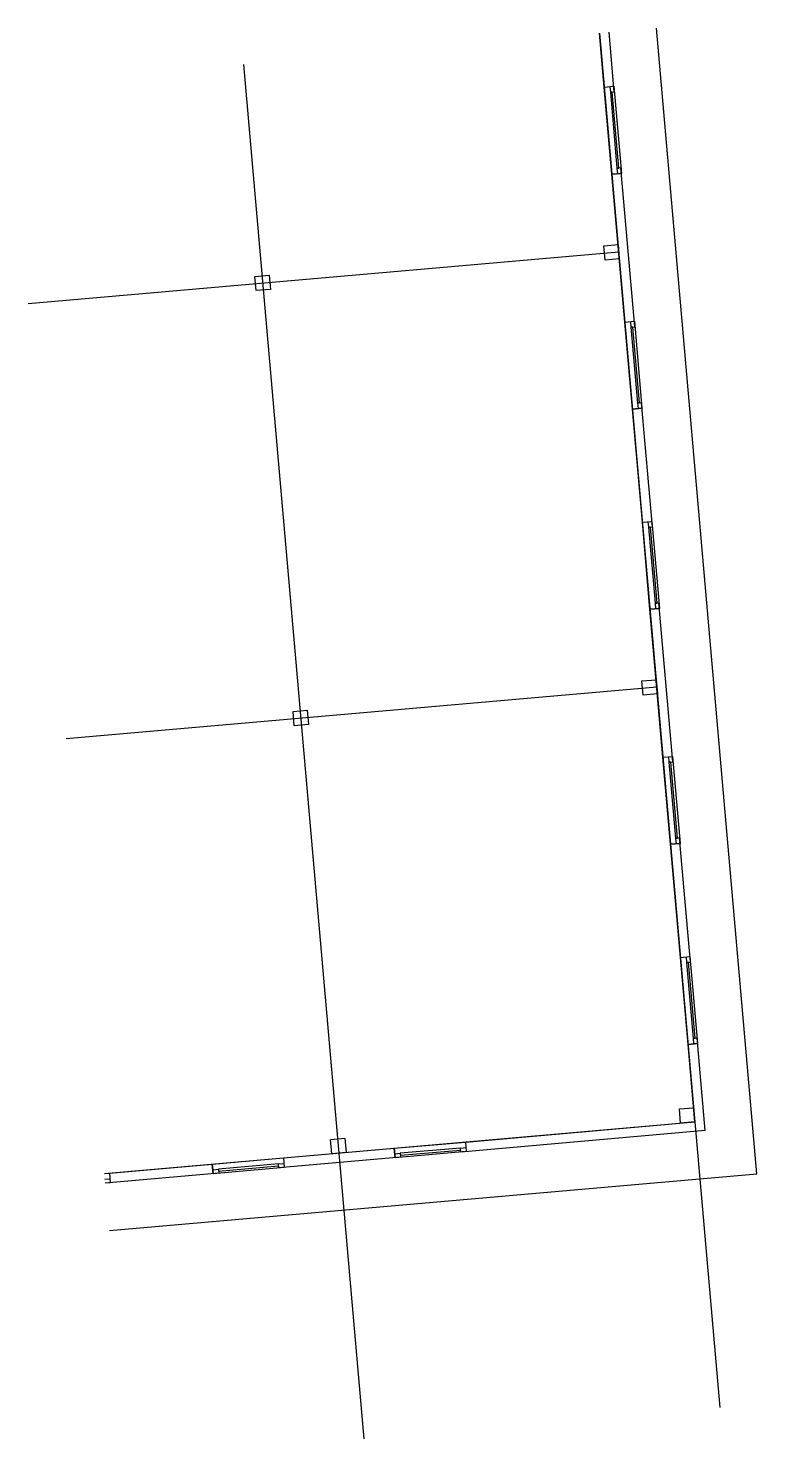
# Model space of a CAD drawing. Extents: x -57 to 1027, y -55 to 2043.
import ezdxf

# ---------------------------------------------------------------- set-up
doc = ezdxf.new("R2010")
doc.units = 0

msp = doc.modelspace()

# ---------------------------------------------------------------- linework, layer by layer
for p, q in [((792.8, 2035.5), (971.6, -8.7)), ((799.8, 1955.2), (792.8, 2035.5)), ((814.6, 1948.2), (806.9, 2036.8)), ((1026.6, 338.9), (877.5, 2042.9)), ((263.3, 1989.2), (442.2, -55)), ((799.8, 1955.2), (813.9, 1956.5)), ((799.8, 1955.2), (813.9, 1956.5)), ((811.1, 1825.8), (799.8, 1955.2)), ((799.8, 1955.2), (799.8, 1955.2)), ((808, 1956), (808.8, 1947.7)), ((813.9, 1956.5), (825.2, 1827)), ((808.8, 1947.7), (814.6, 1948.2)), ((811.7, 1948), (808.8, 1947.7)), ((808.8, 1947.7), (818.6, 1834.8)), ((808.8, 1947.7), (808.8, 1947.7)), ((821.6, 1835), (811.7, 1948)), ((814.6, 1948.2), (814.6, 1948.2)), ((811.1, 1825.8), (825.2, 1827)), ((825.2, 1827), (811.1, 1825.8)), ((830.4, 1605.8), (811.1, 1825.8)), ((824.5, 1835.3), (818.6, 1834.8)), ((818.6, 1834.8), (821.6, 1835)), ((818.6, 1834.8), (819.4, 1826.5)), ((845.2, 1598.8), (824.5, 1835.3)), ((825.2, 1827), (825.2, 1827)), ((799.1, 1719.2), (820.3, 1721.1)), ((820.3, 1721.1), (822.1, 1699.9)), ((-57.1, 1633.7), (821.2, 1710.5)), ((801, 1698.1), (799.1, 1719.2)), ((799.1, 1719.2), (799.1, 1719.2)), ((822.1, 1699.9), (801, 1698.1)), ((280.2, 1673.8), (301.4, 1675.7)), ((282.1, 1652.7), (280.2, 1673.8)), ((280.2, 1673.8), (280.2, 1673.8)), ((301.4, 1675.7), (303.3, 1654.5)), ((303.3, 1654.5), (282.1, 1652.7)), ((830.4, 1605.8), (844.5, 1607)), ((830.4, 1605.8), (844.5, 1607)), ((841.7, 1476.4), (830.4, 1605.8)), ((830.4, 1605.8), (830.4, 1605.8)), ((838.6, 1606.5), (839.3, 1598.3)), ((839.3, 1598.3), (845.2, 1598.8)), ((842.3, 1598.5), (839.3, 1598.3)), ((839.3, 1598.3), (849.2, 1485.3)), ((839.3, 1598.3), (839.3, 1598.3)), ((852.2, 1485.6), (842.3, 1598.5)), ((844.5, 1607), (855.8, 1477.6)), ((845.2, 1598.8), (845.2, 1598.8)), ((841.7, 1476.4), (855.8, 1477.6)), ((855.8, 1477.6), (841.7, 1476.4)), ((856.4, 1308.1), (841.7, 1476.4)), ((855.1, 1485.8), (849.2, 1485.3)), ((849.2, 1485.3), (852.2, 1485.6)), ((849.2, 1485.3), (849.9, 1477.1)), ((871.3, 1301.1), (855.1, 1485.8)), ((855.8, 1477.6), (855.8, 1477.6)), ((856.4, 1308.1), (870.5, 1309.3)), ((856.4, 1308.1), (870.5, 1309.3)), ((867.7, 1178.7), (856.4, 1308.1)), ((856.4, 1308.1), (856.4, 1308.1)), ((864.7, 1308.8), (865.4, 1300.6)), ((865.4, 1300.6), (871.3, 1301.1)), ((868.3, 1300.8), (865.4, 1300.6)), ((878.2, 1187.9), (868.3, 1300.8)), ((870.5, 1309.3), (881.9, 1179.9)), ((871.3, 1301.1), (871.3, 1301.1)), ((865.4, 1300.6), (875.3, 1187.6)), ((865.4, 1300.6), (865.4, 1300.6)), ((867.7, 1178.7), (881.9, 1179.9)), ((881.9, 1179.9), (867.7, 1178.7)), ((887, 958.6), (867.7, 1178.7)), ((881.1, 1188.1), (875.3, 1187.6)), ((875.3, 1187.6), (878.2, 1187.9)), ((875.3, 1187.6), (876, 1179.4)), ((901.8, 951.6), (881.1, 1188.1)), ((881.9, 1179.9), (881.9, 1179.9)), ((855.7, 1072.1), (876.9, 1074)), ((857.6, 1050.9), (855.7, 1072.1)), ((855.7, 1072.1), (855.7, 1072.1)), ((876.9, 1074), (878.8, 1052.8)), ((-0.5, 986.5), (877.8, 1063.4)), ((878.8, 1052.8), (857.6, 1050.9)), ((336.8, 1026.7), (358, 1028.6)), ((358, 1028.6), (359.9, 1007.4)), ((338.7, 1005.5), (336.8, 1026.7)), ((336.8, 1026.7), (336.8, 1026.7)), ((359.9, 1007.4), (338.7, 1005.5)), ((887, 958.6), (901.1, 959.9)), ((887, 958.6), (901.1, 959.9)), ((898.3, 829.2), (887, 958.6)), ((887, 958.6), (887, 958.6)), ((895.2, 959.4), (896, 951.1)), ((896, 951.1), (901.8, 951.6)), ((898.9, 951.4), (896, 951.1)), ((896, 951.1), (905.8, 838.2)), ((896, 951.1), (896, 951.1)), ((908.8, 838.4), (898.9, 951.4)), ((901.1, 959.9), (912.4, 830.5)), ((901.8, 951.6), (901.8, 951.6)), ((898.3, 829.2), (912.4, 830.5)), ((912.4, 830.5), (898.3, 829.2)), ((913, 661), (898.3, 829.2)), ((911.7, 838.7), (905.8, 838.2)), ((905.8, 838.2), (908.8, 838.4)), ((905.8, 838.2), (906.6, 829.9)), ((927.9, 654), (911.7, 838.7)), ((912.4, 830.5), (912.4, 830.5)), ((913, 661), (927.2, 662.2)), ((913, 661), (927.2, 662.2)), ((924.4, 531.5), (913, 661)), ((913, 661), (913, 661)), ((921.3, 661.7), (922, 653.4)), ((922, 653.4), (927.9, 654)), ((924.9, 653.7), (922, 653.4)), ((922, 653.4), (931.9, 540.5)), ((922, 653.4), (922, 653.4)), ((934.8, 540.7), (924.9, 653.7)), ((927.2, 662.2), (938.5, 532.8)), ((927.9, 654), (927.9, 654)), ((924.4, 531.5), (938.5, 532.8)), ((938.5, 532.8), (924.4, 531.5)), ((934.5, 416.2), (924.4, 531.5)), ((937.8, 541), (931.9, 540.5)), ((931.9, 540.5), (934.8, 540.7)), ((931.9, 540.5), (932.6, 532.3)), ((949.8, 403.3), (937.8, 541)), ((938.5, 532.8), (938.5, 532.8)), ((911.4, 435.6), (932.6, 437.4)), ((913.3, 414.4), (911.4, 435.6)), ((911.4, 435.6), (911.4, 435.6)), ((932.6, 437.4), (934.5, 416.2)), ((56.2, 339.4), (934.5, 416.2)), ((949.8, 403.3), (586.2, 371.5)), ((593.2, 386.4), (934.5, 416.2)), ((934.5, 416.2), (913.3, 414.4)), ((392.5, 390.2), (413.7, 392)), ((394.4, 369), (392.5, 390.2)), ((392.5, 390.2), (392.5, 390.2)), ((413.7, 392), (415.6, 370.8)), ((487.3, 377.1), (593.2, 386.4)), ((585.7, 377.4), (594, 378.1)), ((593.2, 386.4), (594.5, 372.3)), ((593.2, 386.4), (594.5, 372.3)), ((593.2, 386.4), (593.2, 386.4)), ((216.7, 353.4), (322.6, 362.7)), ((496.8, 363.7), (315.6, 347.9)), ((322.6, 362.7), (487.3, 377.1)), ((322.6, 362.7), (323.8, 348.6)), ((322.6, 362.7), (323.8, 348.6)), ((322.6, 362.7), (322.6, 362.7)), ((415.6, 370.8), (394.4, 369)), ((487.3, 377.1), (488.6, 363)), ((488.6, 363), (487.3, 377.1)), ((488.1, 368.9), (496.3, 369.6)), ((594.5, 372.3), (488.6, 363)), ((585.7, 377.4), (496.3, 369.6)), ((496.3, 369.6), (496.8, 363.7)), ((496.3, 369.6), (496.6, 366.7)), ((496.6, 366.7), (586, 374.5)), ((496.6, 366.7), (496.6, 366.7)), ((496.8, 363.7), (496.8, 363.7)), ((586, 374.5), (585.7, 377.4)), ((586.2, 371.5), (585.7, 377.4)), ((594.5, 372.3), (594.5, 372.3)), ((56.2, 339.4), (63.8, 340.1)), ((226.2, 340), (57.4, 325.3)), ((63.6, 254.7), (1026.6, 338.9)), ((63.8, 340.1), (216.7, 353.4)), ((63.8, 340.1), (65, 325.9)), ((63.8, 340.1), (65, 325.9)), ((63.8, 340.1), (63.8, 340.1)), ((216.7, 353.4), (218, 339.3)), ((218, 339.3), (216.7, 353.4)), ((217.4, 345.2), (225.7, 345.9)), ((323.8, 348.6), (218, 339.3)), ((315.1, 353.7), (225.7, 345.9)), ((225.7, 345.9), (226.2, 340)), ((225.7, 345.9), (225.9, 343)), ((225.9, 343), (315.4, 350.8)), ((225.9, 343), (225.9, 343)), ((226.2, 340), (226.2, 340)), ((315.1, 353.7), (323.3, 354.5)), ((315.4, 350.8), (315.1, 353.7)), ((315.6, 347.9), (315.1, 353.7)), ((323.8, 348.6), (323.8, 348.6)), ((56.9, 331.1), (64.5, 331.8)), ((65, 325.9), (57.4, 325.3)), ((65, 325.9), (65, 325.9))]:
    msp.add_line(p, q)

doc.saveas('drawing.dxf')
